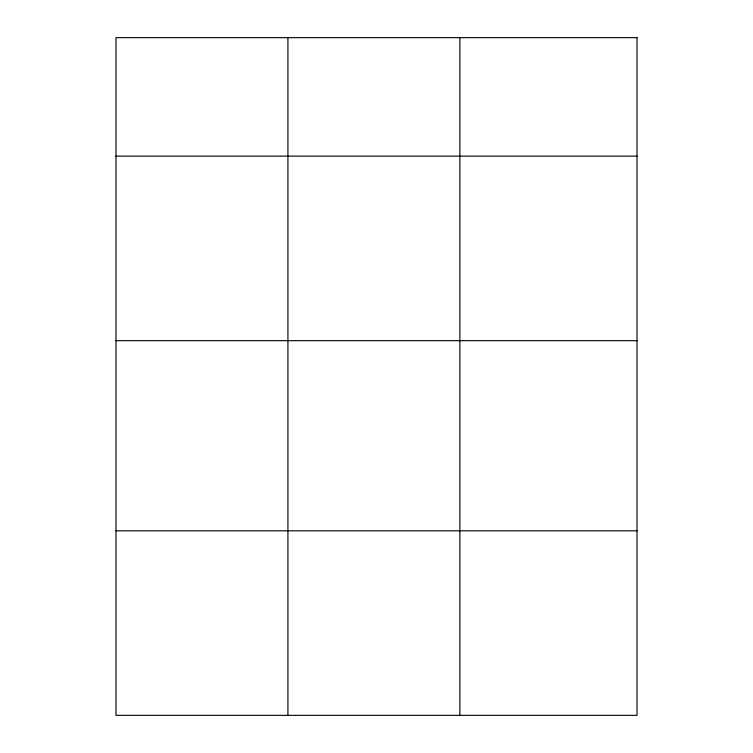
<?xml version="1.0" encoding="UTF-8"?>
<svg xmlns="http://www.w3.org/2000/svg" width="753" height="753" viewBox="0 0 753 753"><rect width="100%" height="100%" fill="white"/><g stroke="black" fill="none" stroke-linecap="round" stroke-linejoin="round"><path stroke-width="1.13" d="M115.981 156.135L637.019 156.135M115.981 340.676L637.019 340.676M115.981 530.809L637.019 530.809M459.867 37.65L459.867 715.35M287.928 37.65L287.928 715.35M637.019 37.65L115.981 37.65L115.981 715.35L637.019 715.35L637.019 37.65"/></g></svg>
